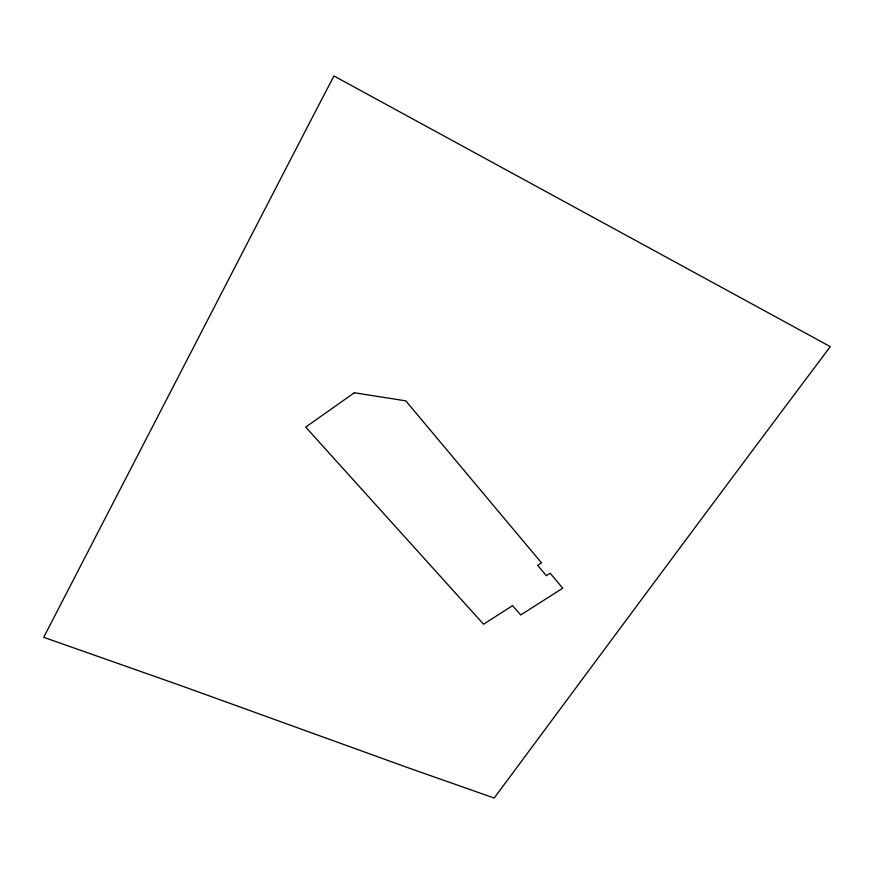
<?xml version="1.0" encoding="UTF-8"?>
<svg xmlns="http://www.w3.org/2000/svg" width="874" height="874" viewBox="0 0 874 874"><rect width="100%" height="100%" fill="white"/><g stroke="black" fill="none" stroke-linecap="round" stroke-linejoin="round"><path stroke-width="1.31" d="M306.501 128.675L43.7 637.31L183.114 686.418L409.622 768.312L494.171 798.038C605.988 647.405 717.609 496.596 830.3 346.628L333.944 75.962L306.501 128.675M354.341 392.754L305.703 427.102L483.551 624.211L512.568 605.649L520.718 614.957L562.736 588.213L550.183 573.235L546.337 575.704L537.641 565.369L541.509 562.878L405.798 400.86L354.341 392.754"/></g></svg>
